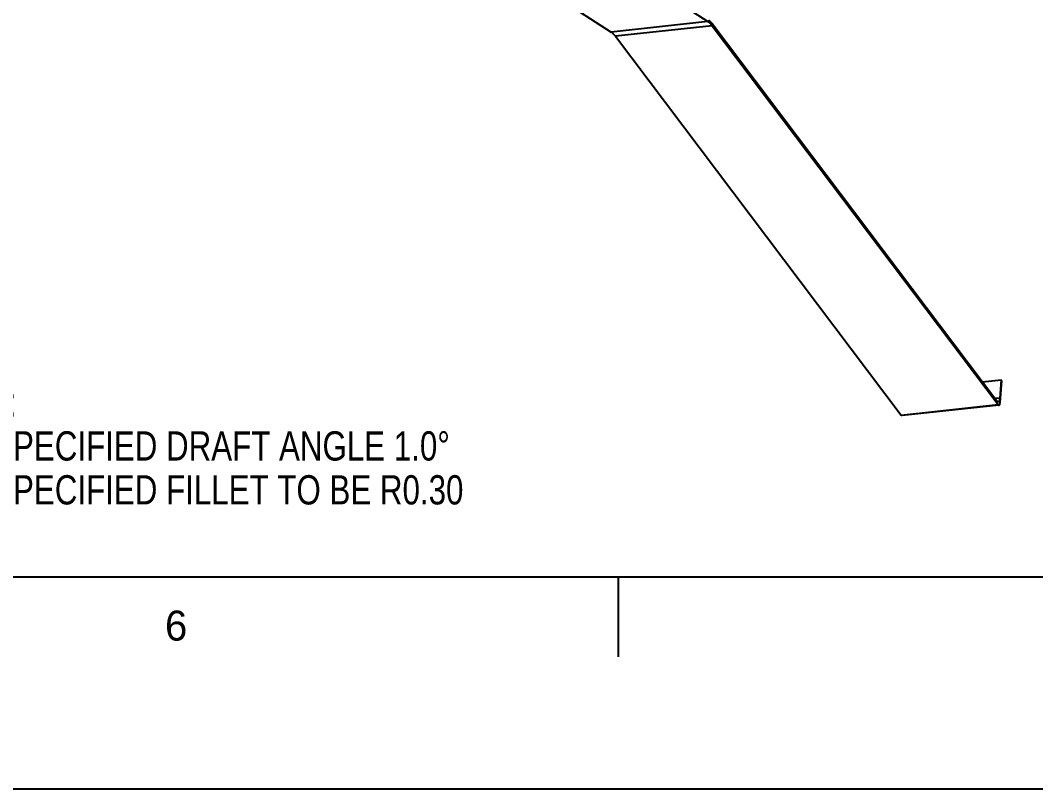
# Model space of a CAD drawing. Header units: millimetres. Extents: x 0 to 594, y 0 to 420.
# Drawn here: x 55.2 to 159.3, y 0 to 78.8 of the extents above; entities that cross this region are included whole.
import ezdxf

# ---------------------------------------------------------------- set-up
doc = ezdxf.new("R2010")
doc.units = ezdxf.units.MM
doc.header["$LTSCALE"] = 32.67
doc.layers.get('0').update_dxf_attribs({"linetype": 'CONTINUOUS'})
doc.styles.add('TEXTSTYLE_2', font='txt', dxfattribs={"width": 0.8})
doc.styles.add('TEXTSTYLE_3', font='txt')

msp = doc.modelspace()

# ---------------------------------------------------------------- linework, layer by layer
at = {"color": 7, "linetype": 'CONTINUOUS'}
for p, q in [((120.375, 82.085), (125.679, 78.663)), ((110.44, 81.013), (115.744, 77.59)), ((125.679, 78.663), (115.744, 77.59)), ((126.121, 78.229), (116.185, 77.157)), ((155.317, 39.742), (126.118, 78.429)), ((126.121, 78.229), (155.44, 39.383)), ((116.185, 77.157), (145.505, 38.311)), ((155.746, 41.905), (153.839, 41.699)), ((155.746, 41.905), (155.603, 40.045)), ((155.645, 39.6), (155.814, 41.814)), ((155.814, 41.814), (155.746, 41.905)), ((155.603, 40.045), (155.127, 39.993)), ((145.505, 38.311), (155.44, 39.383)), ((155.527, 39.329), (145.592, 38.257)), ((26.524, 21.711), (566.524, 21.711)), ((116.524, 13.507), (116.524, 21.711)), ((0, 0), (594, 0))]:
    msp.add_line(p, q, dxfattribs=at)
for points, knots in [([(125.679, 78.663), (125.718, 78.638), (125.885, 78.515), (126.024, 78.358), (126.121, 78.229)], [0, 0, 0, 0, 0.2211804, 1, 1, 1, 1]), ([(126.118, 78.429), (126.09, 78.465), (125.986, 78.596), (125.868, 78.716), (125.772, 78.79)], [0, 0, 0, 0, 0.2744666, 1, 1, 1, 1]), ([(116.185, 77.157), (116.15, 77.203), (116.021, 77.364), (115.869, 77.51), (115.744, 77.59)], [0, 0, 0, 0, 0.280695, 1, 1, 1, 1]), ([(155.439, 39.666), (155.429, 39.665), (155.379, 39.67), (155.34, 39.71), (155.317, 39.742)], [0, 0, 0, 0, 0.203262, 1, 1, 1, 1]), ([(155.603, 40.045), (155.6, 39.994), (155.587, 39.9), (155.552, 39.768), (155.49, 39.671), (155.439, 39.666)], [0, 0, 0, 0, 0.3559793, 0.6449665, 1, 1, 1, 1]), ([(155.527, 39.329), (155.563, 39.333), (155.608, 39.402), (155.633, 39.497), (155.642, 39.563), (155.645, 39.6)], [0, 0, 0, 0, 0.3547476, 0.6441598, 1, 1, 1, 1]), ([(155.44, 39.383), (155.447, 39.375), (155.469, 39.348), (155.504, 39.327), (155.527, 39.329)], [0, 0, 0, 0, 0.3161707, 1, 1, 1, 1]), ([(145.592, 38.257), (145.585, 38.256), (145.549, 38.26), (145.521, 38.288), (145.505, 38.311)], [0, 0, 0, 0, 0.2034244, 1, 1, 1, 1])]:
    msp.add_open_spline(points, degree=3, knots=knots, dxfattribs=at)

# ---------------------------------------------------------------- texts
at = {"color": 2, "linetype": 'CONTINUOUS', "insert": (44.959, 41.147), "char_height": 3, "width": 76.8, "attachment_point": 1, "line_spacing_factor": 0.9, "style": 'TEXTSTYLE_2'}
msp.add_mtext('NOTE:\\P1.UNSPECIFIED DRAFT ANGLE 1.0\\Fgdt;{\\Fgdt;~}\\P\\Ftxt;2.UNSPECIFIED FILLET TO BE R0.30', dxfattribs=at)
at = {"color": 6, "linetype": 'CONTINUOUS', "insert": (71.139, 18.261), "char_height": 3.076, "width": 3.07628, "attachment_point": 2, "line_spacing_factor": 0.9, "style": 'TEXTSTYLE_3'}
msp.add_mtext('6', dxfattribs=at)

doc.saveas('drawing.dxf')
